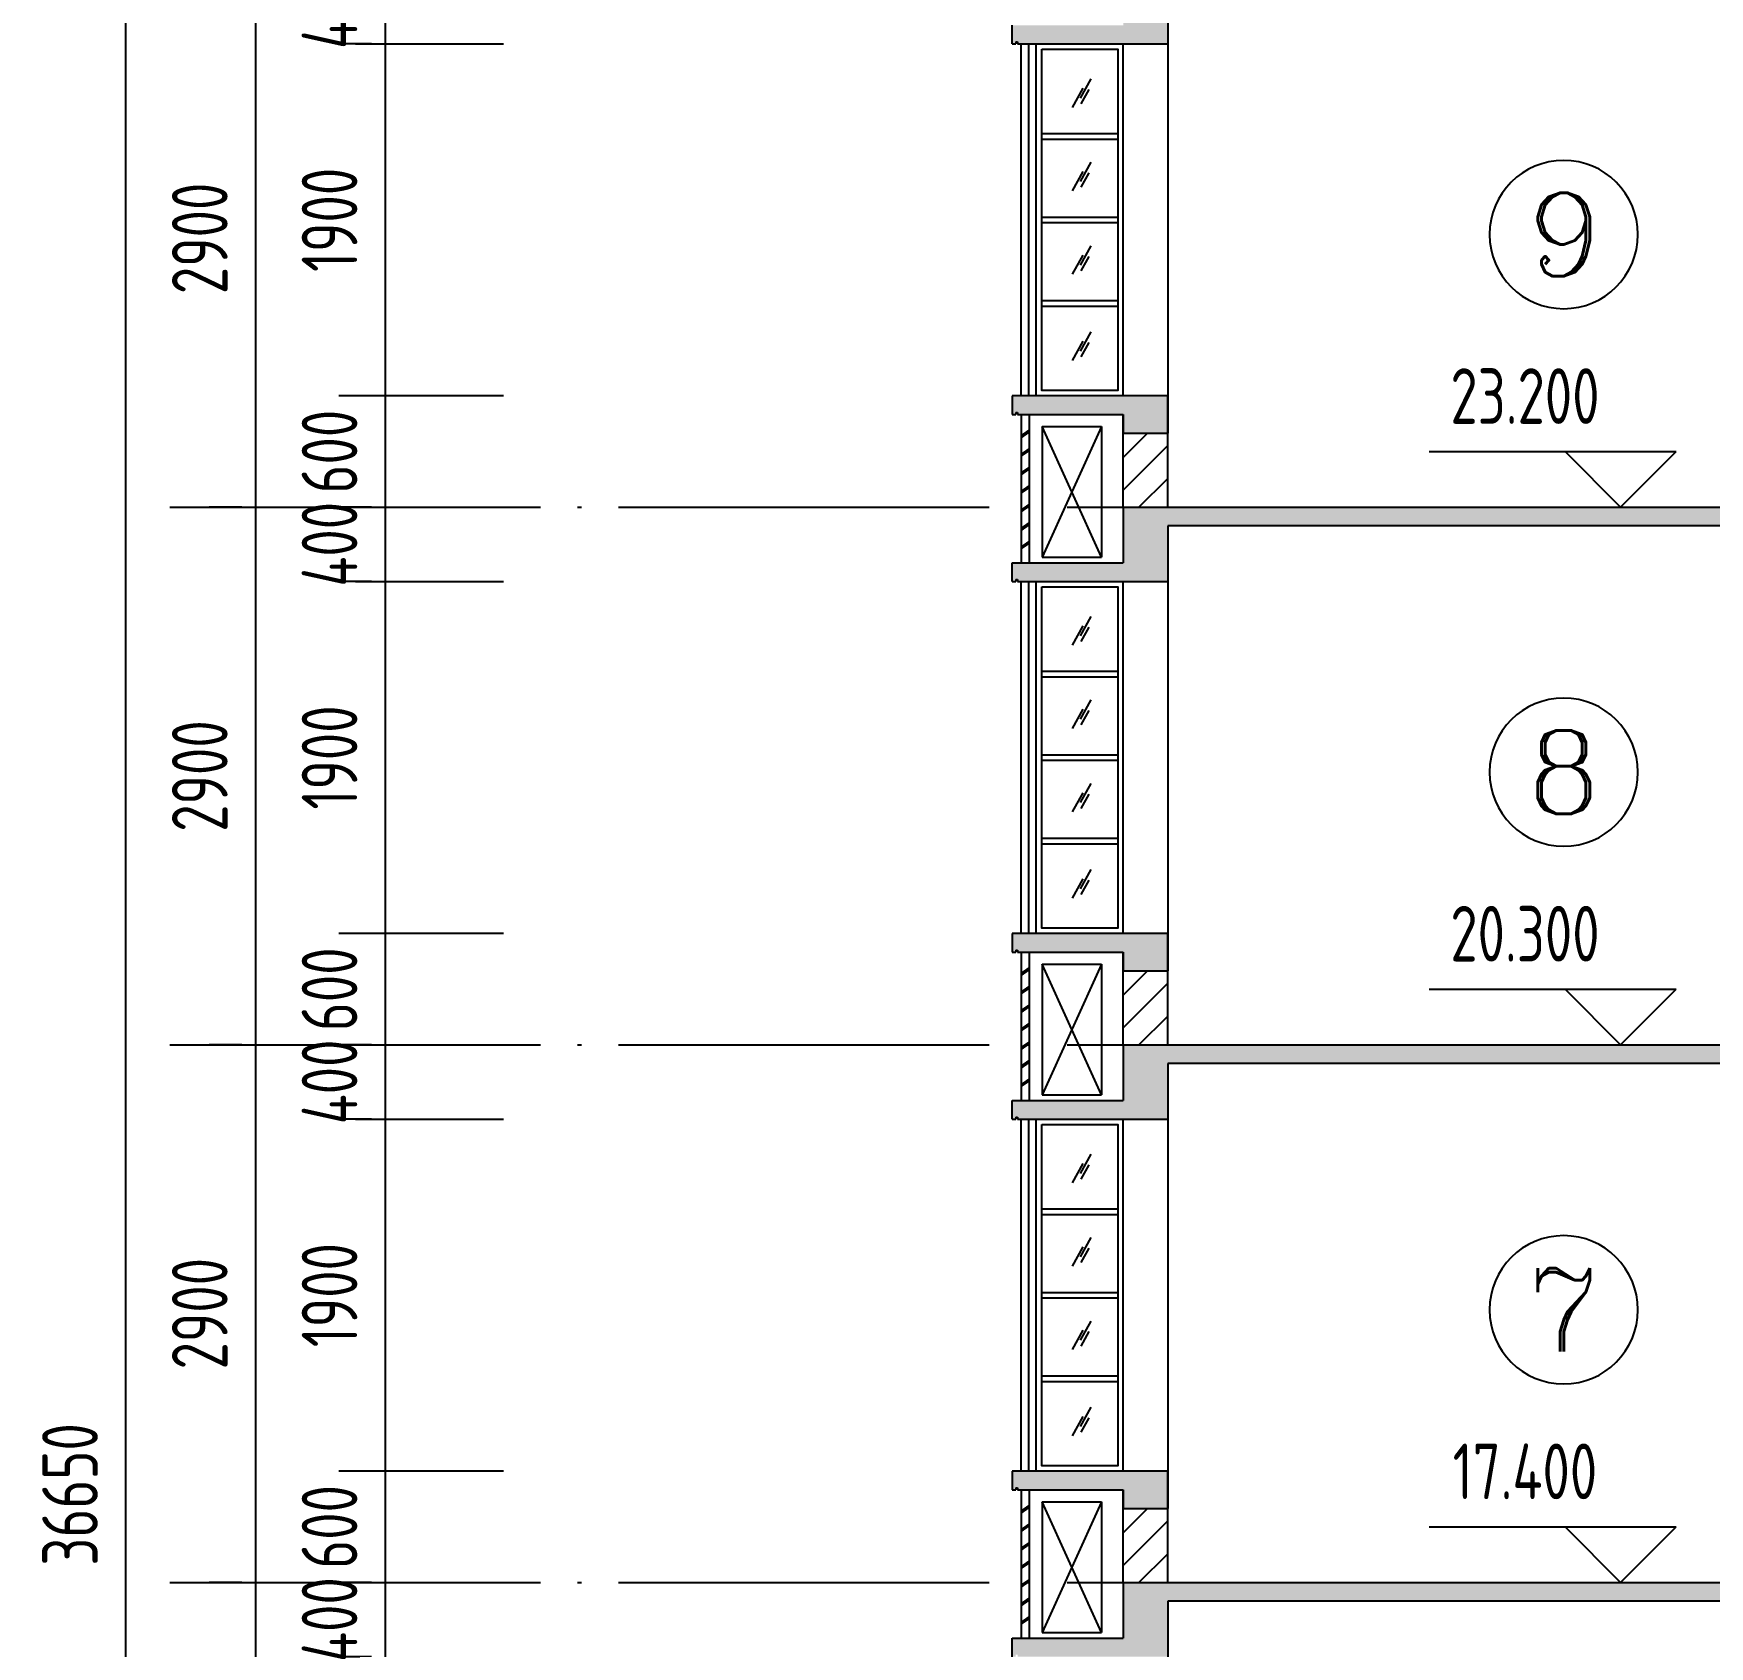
# Model space of a CAD drawing. Extents: x -726032 to 135930, y -151624 to 587044.
# Drawn here: x -376715 to -367674, y 241564 to 250264 of the extents above; entities that cross this region are included whole.
import ezdxf
from ezdxf.enums import TextEntityAlignment as Align

# ---------------------------------------------------------------- set-up
doc = ezdxf.new("R2010")
doc.units = 0
doc.header["$LTSCALE"] = 1000
doc.header["$MEASUREMENT"] = 0
doc.linetypes.add('DOTE', pattern=[2.42, 2, -0.2, 0.02, -0.2])
doc.layers.get('0').update_dxf_attribs({"linetype": 'CONTINUOUS'})
doc.layers.get('DEFPOINTS').update_dxf_attribs({"color": 1, "linetype": 'CONTINUOUS'})
for name, color, linetype in [('AXIS', 245, 'CONTINUOUS'), ('AXIS_TEXT', 7, 'CONTINUOUS'), ('DOTE', 8, 'DOTE'), ('PUB_DIM', 245, 'CONTINUOUS'), ('WALL', 255, 'CONTINUOUS')]:
    doc.layers.add(name, color=color, linetype=linetype)
doc.styles.add('COMPLEX', font='COMPLEX')
doc.styles.add('DIM_FONT', font='isocp.shx', dxfattribs={"width": 0.8})
doc.dimstyles.new('DIMN', dxfattribs={"dimtxt": 300, "dimasz": 1, "dimexe": 250, "dimexo": 300, "dimgap": 150, "dimtad": 1, "dimdec": 0, "dimzin": 0, "dimdsep": 46, "dimtxsty": 'DIM_FONT', "dimcen": 0.09, "dimclrt": 142, "dimadec": 0, "dimazin": 0, "dimtfac": 1, "dimtdec": 0, "dimtix": 1, "dimtmove": 2, "dimatfit": 3, "dimfxl": 1, "dimtolj": 1, "dimtzin": 0, "dimarcsym": 0})

# ---------------------------------------------------------------- blocks, each defined once
blk = doc.blocks.new('*D2800')
at = {"layer": 'DEFPOINTS', "color": 0, "transparency": 16777216}
for p in [(-375991.2, 260709.2), (-376217.8, 224059.2), (-375991.2, 224059.2)]:
    blk.add_point(p, dxfattribs=at)
at = {"layer": 'PUB_DIM', "color": 0, "lineweight": -2, "transparency": 16777216}
for p, q in [((-376291.2, 260709.2), (-376467.8, 260709.2)), ((-376217.8, 260708.2), (-376217.8, 224060.2)), ((-376291.2, 224059.2), (-376467.8, 224059.2))]:
    blk.add_line(p, q, dxfattribs=at)
at = {"layer": 'PUB_DIM', "color": 0, "transparency": 16777216}
for points in [[(-376217.9, 260708.2), (-376217.6, 260708.2), (-376217.8, 260709.2)], [(-376217.9, 224060.2), (-376217.6, 224060.2), (-376217.8, 224059.2)]]:
    blk.add_solid(points, dxfattribs=at)
at = {"layer": 'PUB_DIM', "color": 142, "transparency": 16777216, "insert": (-376517.8, 242384.2), "char_height": 300, "attachment_point": 5, "rotation": 90, "style": 'DIM_FONT'}
blk.add_mtext('\\A1;36650', dxfattribs=at)
blk = doc.blocks.new('_AXISO')
blk.add_circle((0, 0), 0.5)
at = {"layer": 'AXIS_TEXT', "style": 'COMPLEX', "width": 1.041667}
blk.add_attdef('A', text='', height=0.56, dxfattribs=at).set_placement((-0.25, -0.28), (0.25, -0.28), align=Align.FIT)
blk = doc.blocks.new('*D2833')
at = {"layer": 'DEFPOINTS', "color": 0, "transparency": 16777216}
for p in [(-374591.2, 250609.2), (-374817.8, 250209.2), (-374591.2, 250209.2)]:
    blk.add_point(p, dxfattribs=at)
at = {"layer": 'PUB_DIM', "color": 0, "lineweight": -2, "transparency": 16777216}
for p, q in [((-374817.8, 250610.2), (-374817.8, 250611.2)), ((-374891.2, 250609.2), (-375067.8, 250609.2)), ((-374817.8, 250609.2), (-374817.8, 250209.2)), ((-374891.2, 250209.2), (-375067.8, 250209.2)), ((-374817.8, 250208.2), (-374817.8, 250207.2))]:
    blk.add_line(p, q, dxfattribs=at)
at = {"layer": 'PUB_DIM', "color": 0, "transparency": 16777216}
for points in [[(-374817.9, 250610.2), (-374817.6, 250610.2), (-374817.8, 250609.2)], [(-374817.9, 250208.2), (-374817.6, 250208.2), (-374817.8, 250209.2)]]:
    blk.add_solid(points, dxfattribs=at)
at = {"layer": 'PUB_DIM', "color": 142, "transparency": 16777216, "insert": (-375117.8, 250409.2), "char_height": 300, "attachment_point": 5, "rotation": 90, "style": 'DIM_FONT'}
blk.add_mtext('\\A1;400', dxfattribs=at)
blk = doc.blocks.new('*D2836')
at = {"layer": 'DEFPOINTS', "color": 0, "transparency": 16777216}
for p in [(-374591.2, 247709.2), (-374817.8, 247309.2), (-374591.2, 247309.2)]:
    blk.add_point(p, dxfattribs=at)
at = {"layer": 'PUB_DIM', "color": 0, "lineweight": -2, "transparency": 16777216}
for p, q in [((-374891.2, 247709.2), (-375067.8, 247709.2)), ((-374817.8, 247710.2), (-374817.8, 247711.2)), ((-374817.8, 247709.2), (-374817.8, 247309.2)), ((-374891.2, 247309.2), (-375067.8, 247309.2)), ((-374817.8, 247308.2), (-374817.8, 247307.2))]:
    blk.add_line(p, q, dxfattribs=at)
at = {"layer": 'PUB_DIM', "color": 0, "transparency": 16777216}
for points in [[(-374817.9, 247710.2), (-374817.6, 247710.2), (-374817.8, 247709.2)], [(-374817.9, 247308.2), (-374817.6, 247308.2), (-374817.8, 247309.2)]]:
    blk.add_solid(points, dxfattribs=at)
at = {"layer": 'PUB_DIM', "color": 142, "transparency": 16777216, "insert": (-375117.8, 247509.2), "char_height": 300, "attachment_point": 5, "rotation": 90, "style": 'DIM_FONT'}
blk.add_mtext('\\A1;400', dxfattribs=at)
blk = doc.blocks.new('*D2837')
at = {"layer": 'DEFPOINTS', "color": 0, "transparency": 16777216}
for p in [(-374591.2, 248309.2), (-374817.8, 247709.2), (-374591.2, 247709.2)]:
    blk.add_point(p, dxfattribs=at)
at = {"layer": 'PUB_DIM', "color": 0, "lineweight": -2, "transparency": 16777216}
for p, q in [((-374891.2, 248309.2), (-375067.8, 248309.2)), ((-374817.8, 248310.2), (-374817.8, 248311.2)), ((-374817.8, 248309.2), (-374817.8, 247709.2)), ((-374891.2, 247709.2), (-375067.8, 247709.2)), ((-374817.8, 247708.2), (-374817.8, 247707.2))]:
    blk.add_line(p, q, dxfattribs=at)
at = {"layer": 'PUB_DIM', "color": 0, "transparency": 16777216}
for points in [[(-374817.9, 248310.2), (-374817.6, 248310.2), (-374817.8, 248309.2)], [(-374817.9, 247708.2), (-374817.6, 247708.2), (-374817.8, 247709.2)]]:
    blk.add_solid(points, dxfattribs=at)
at = {"layer": 'PUB_DIM', "color": 142, "transparency": 16777216, "insert": (-375117.8, 248009.2), "char_height": 300, "attachment_point": 5, "rotation": 90, "style": 'DIM_FONT'}
blk.add_mtext('\\A1;600', dxfattribs=at)
blk = doc.blocks.new('*D2838')
at = {"layer": 'DEFPOINTS', "color": 0, "transparency": 16777216}
for p in [(-374591.2, 250209.2), (-374817.8, 248309.2), (-374591.2, 248309.2)]:
    blk.add_point(p, dxfattribs=at)
at = {"layer": 'PUB_DIM', "color": 0, "lineweight": -2, "transparency": 16777216}
for p, q in [((-374891.2, 250209.2), (-375067.8, 250209.2)), ((-374817.8, 250208.2), (-374817.8, 248310.2)), ((-374891.2, 248309.2), (-375067.8, 248309.2))]:
    blk.add_line(p, q, dxfattribs=at)
at = {"layer": 'PUB_DIM', "color": 0, "transparency": 16777216}
for points in [[(-374817.9, 250208.2), (-374817.6, 250208.2), (-374817.8, 250209.2)], [(-374817.9, 248310.2), (-374817.6, 248310.2), (-374817.8, 248309.2)]]:
    blk.add_solid(points, dxfattribs=at)
at = {"layer": 'PUB_DIM', "color": 142, "transparency": 16777216, "insert": (-375117.8, 249259.2), "char_height": 300, "attachment_point": 5, "rotation": 90, "style": 'DIM_FONT'}
blk.add_mtext('\\A1;1900', dxfattribs=at)
blk = doc.blocks.new('*D2839')
at = {"layer": 'DEFPOINTS', "color": 0, "transparency": 16777216}
for p in [(-374591.2, 244809.2), (-374817.8, 244409.2), (-374591.2, 244409.2)]:
    blk.add_point(p, dxfattribs=at)
at = {"layer": 'PUB_DIM', "color": 0, "lineweight": -2, "transparency": 16777216}
for p, q in [((-374891.2, 244809.2), (-375067.8, 244809.2)), ((-374817.8, 244810.2), (-374817.8, 244811.2)), ((-374817.8, 244809.2), (-374817.8, 244409.2)), ((-374891.2, 244409.2), (-375067.8, 244409.2)), ((-374817.8, 244408.2), (-374817.8, 244407.2))]:
    blk.add_line(p, q, dxfattribs=at)
at = {"layer": 'PUB_DIM', "color": 0, "transparency": 16777216}
for points in [[(-374817.9, 244810.2), (-374817.6, 244810.2), (-374817.8, 244809.2)], [(-374817.9, 244408.2), (-374817.6, 244408.2), (-374817.8, 244409.2)]]:
    blk.add_solid(points, dxfattribs=at)
at = {"layer": 'PUB_DIM', "color": 142, "transparency": 16777216, "insert": (-375117.8, 244609.2), "char_height": 300, "attachment_point": 5, "rotation": 90, "style": 'DIM_FONT'}
blk.add_mtext('\\A1;400', dxfattribs=at)
blk = doc.blocks.new('*D2840')
at = {"layer": 'DEFPOINTS', "color": 0, "transparency": 16777216}
for p in [(-374591.2, 245409.2), (-374817.8, 244809.2), (-374591.2, 244809.2)]:
    blk.add_point(p, dxfattribs=at)
at = {"layer": 'PUB_DIM', "color": 0, "lineweight": -2, "transparency": 16777216}
for p, q in [((-374891.2, 245409.2), (-375067.8, 245409.2)), ((-374817.8, 245410.2), (-374817.8, 245411.2)), ((-374817.8, 245409.2), (-374817.8, 244809.2)), ((-374891.2, 244809.2), (-375067.8, 244809.2)), ((-374817.8, 244808.2), (-374817.8, 244807.2))]:
    blk.add_line(p, q, dxfattribs=at)
at = {"layer": 'PUB_DIM', "color": 0, "transparency": 16777216}
for points in [[(-374817.9, 245410.2), (-374817.6, 245410.2), (-374817.8, 245409.2)], [(-374817.9, 244808.2), (-374817.6, 244808.2), (-374817.8, 244809.2)]]:
    blk.add_solid(points, dxfattribs=at)
at = {"layer": 'PUB_DIM', "color": 142, "transparency": 16777216, "insert": (-375117.8, 245109.2), "char_height": 300, "attachment_point": 5, "rotation": 90, "style": 'DIM_FONT'}
blk.add_mtext('\\A1;600', dxfattribs=at)
blk = doc.blocks.new('*D2841')
at = {"layer": 'DEFPOINTS', "color": 0, "transparency": 16777216}
for p in [(-374591.2, 247309.2), (-374817.8, 245409.2), (-374591.2, 245409.2)]:
    blk.add_point(p, dxfattribs=at)
at = {"layer": 'PUB_DIM', "color": 0, "lineweight": -2, "transparency": 16777216}
for p, q in [((-374891.2, 247309.2), (-375067.8, 247309.2)), ((-374817.8, 247308.2), (-374817.8, 245410.2)), ((-374891.2, 245409.2), (-375067.8, 245409.2))]:
    blk.add_line(p, q, dxfattribs=at)
at = {"layer": 'PUB_DIM', "color": 0, "transparency": 16777216}
for points in [[(-374817.9, 247308.2), (-374817.6, 247308.2), (-374817.8, 247309.2)], [(-374817.9, 245410.2), (-374817.6, 245410.2), (-374817.8, 245409.2)]]:
    blk.add_solid(points, dxfattribs=at)
at = {"layer": 'PUB_DIM', "color": 142, "transparency": 16777216, "insert": (-375117.8, 246359.2), "char_height": 300, "attachment_point": 5, "rotation": 90, "style": 'DIM_FONT'}
blk.add_mtext('\\A1;1900', dxfattribs=at)
blk = doc.blocks.new('*D2843')
at = {"layer": 'DEFPOINTS', "color": 0, "transparency": 16777216}
for p in [(-375291.2, 250609.2), (-375517.8, 247709.2), (-375291.2, 247709.2)]:
    blk.add_point(p, dxfattribs=at)
at = {"layer": 'PUB_DIM', "color": 0, "lineweight": -2, "transparency": 16777216}
for p, q in [((-375591.2, 250609.2), (-375767.8, 250609.2)), ((-375517.8, 250608.2), (-375517.8, 247710.2)), ((-375591.2, 247709.2), (-375767.8, 247709.2))]:
    blk.add_line(p, q, dxfattribs=at)
at = {"layer": 'PUB_DIM', "color": 0, "transparency": 16777216}
for points in [[(-375517.9, 250608.2), (-375517.6, 250608.2), (-375517.8, 250609.2)], [(-375517.9, 247710.2), (-375517.6, 247710.2), (-375517.8, 247709.2)]]:
    blk.add_solid(points, dxfattribs=at)
at = {"layer": 'PUB_DIM', "color": 142, "transparency": 16777216, "insert": (-375817.8, 249159.2), "char_height": 300, "attachment_point": 5, "rotation": 90, "style": 'DIM_FONT'}
blk.add_mtext('\\A1;2900', dxfattribs=at)
blk = doc.blocks.new('*D2844')
at = {"layer": 'DEFPOINTS', "color": 0, "transparency": 16777216}
for p in [(-375291.2, 247709.2), (-375517.8, 244809.2), (-375291.2, 244809.2)]:
    blk.add_point(p, dxfattribs=at)
at = {"layer": 'PUB_DIM', "color": 0, "lineweight": -2, "transparency": 16777216}
for p, q in [((-375591.2, 247709.2), (-375767.8, 247709.2)), ((-375517.8, 247708.2), (-375517.8, 244810.2)), ((-375591.2, 244809.2), (-375767.8, 244809.2))]:
    blk.add_line(p, q, dxfattribs=at)
at = {"layer": 'PUB_DIM', "color": 0, "transparency": 16777216}
for points in [[(-375517.9, 247708.2), (-375517.6, 247708.2), (-375517.8, 247709.2)], [(-375517.9, 244810.2), (-375517.6, 244810.2), (-375517.8, 244809.2)]]:
    blk.add_solid(points, dxfattribs=at)
at = {"layer": 'PUB_DIM', "color": 142, "transparency": 16777216, "insert": (-375817.8, 246259.2), "char_height": 300, "attachment_point": 5, "rotation": 90, "style": 'DIM_FONT'}
blk.add_mtext('\\A1;2900', dxfattribs=at)
blk = doc.blocks.new('*D2845')
at = {"layer": 'DEFPOINTS', "color": 0, "transparency": 16777216}
for p in [(-374591.2, 241909.2), (-374817.8, 241509.2), (-374591.2, 241509.2)]:
    blk.add_point(p, dxfattribs=at)
at = {"layer": 'PUB_DIM', "color": 0, "lineweight": -2, "transparency": 16777216}
for p, q in [((-374891.2, 241909.2), (-375067.8, 241909.2)), ((-374817.8, 241910.2), (-374817.8, 241911.2)), ((-374817.8, 241909.2), (-374817.8, 241509.2)), ((-374891.2, 241509.2), (-375067.8, 241509.2)), ((-374817.8, 241508.2), (-374817.8, 241507.2))]:
    blk.add_line(p, q, dxfattribs=at)
at = {"layer": 'PUB_DIM', "color": 0, "transparency": 16777216}
for points in [[(-374817.9, 241910.2), (-374817.6, 241910.2), (-374817.8, 241909.2)], [(-374817.9, 241508.2), (-374817.6, 241508.2), (-374817.8, 241509.2)]]:
    blk.add_solid(points, dxfattribs=at)
at = {"layer": 'PUB_DIM', "color": 142, "transparency": 16777216, "insert": (-375117.8, 241709.2), "char_height": 300, "attachment_point": 5, "rotation": 90, "style": 'DIM_FONT'}
blk.add_mtext('\\A1;400', dxfattribs=at)
blk = doc.blocks.new('*D2849')
at = {"layer": 'DEFPOINTS', "color": 0, "transparency": 16777216}
for p in [(-375291.2, 241909.2), (-375517.8, 239009.2), (-375291.2, 239009.2)]:
    blk.add_point(p, dxfattribs=at)
at = {"layer": 'PUB_DIM', "color": 0, "lineweight": -2, "transparency": 16777216}
for p, q in [((-375591.2, 241909.2), (-375767.8, 241909.2)), ((-375517.8, 241908.2), (-375517.8, 239010.2)), ((-375591.2, 239009.2), (-375767.8, 239009.2))]:
    blk.add_line(p, q, dxfattribs=at)
at = {"layer": 'PUB_DIM', "color": 0, "transparency": 16777216}
for points in [[(-375517.9, 241908.2), (-375517.6, 241908.2), (-375517.8, 241909.2)], [(-375517.9, 239010.2), (-375517.6, 239010.2), (-375517.8, 239009.2)]]:
    blk.add_solid(points, dxfattribs=at)
at = {"layer": 'PUB_DIM', "color": 142, "transparency": 16777216, "insert": (-375817.8, 240459.2), "char_height": 300, "attachment_point": 5, "rotation": 90, "style": 'DIM_FONT'}
blk.add_mtext('\\A1;2900', dxfattribs=at)
blk = doc.blocks.new('*D2850')
at = {"layer": 'DEFPOINTS', "color": 0, "transparency": 16777216}
for p in [(-374591.2, 242509.2), (-374817.8, 241909.2), (-374591.2, 241909.2)]:
    blk.add_point(p, dxfattribs=at)
at = {"layer": 'PUB_DIM', "color": 0, "lineweight": -2, "transparency": 16777216}
for p, q in [((-374891.2, 242509.2), (-375067.8, 242509.2)), ((-374817.8, 242510.2), (-374817.8, 242511.2)), ((-374817.8, 242509.2), (-374817.8, 241909.2)), ((-374891.2, 241909.2), (-375067.8, 241909.2)), ((-374817.8, 241908.2), (-374817.8, 241907.2))]:
    blk.add_line(p, q, dxfattribs=at)
at = {"layer": 'PUB_DIM', "color": 0, "transparency": 16777216}
for points in [[(-374817.9, 242510.2), (-374817.6, 242510.2), (-374817.8, 242509.2)], [(-374817.9, 241908.2), (-374817.6, 241908.2), (-374817.8, 241909.2)]]:
    blk.add_solid(points, dxfattribs=at)
at = {"layer": 'PUB_DIM', "color": 142, "transparency": 16777216, "insert": (-375117.8, 242209.2), "char_height": 300, "attachment_point": 5, "rotation": 90, "style": 'DIM_FONT'}
blk.add_mtext('\\A1;600', dxfattribs=at)
blk = doc.blocks.new('*D2851')
at = {"layer": 'DEFPOINTS', "color": 0, "transparency": 16777216}
for p in [(-374591.2, 244409.2), (-374817.8, 242509.2), (-374591.2, 242509.2)]:
    blk.add_point(p, dxfattribs=at)
at = {"layer": 'PUB_DIM', "color": 0, "lineweight": -2, "transparency": 16777216}
for p, q in [((-374891.2, 244409.2), (-375067.8, 244409.2)), ((-374817.8, 244408.2), (-374817.8, 242510.2)), ((-374891.2, 242509.2), (-375067.8, 242509.2))]:
    blk.add_line(p, q, dxfattribs=at)
at = {"layer": 'PUB_DIM', "color": 0, "transparency": 16777216}
for points in [[(-374817.9, 244408.2), (-374817.6, 244408.2), (-374817.8, 244409.2)], [(-374817.9, 242510.2), (-374817.6, 242510.2), (-374817.8, 242509.2)]]:
    blk.add_solid(points, dxfattribs=at)
at = {"layer": 'PUB_DIM', "color": 142, "transparency": 16777216, "insert": (-375117.8, 243459.2), "char_height": 300, "attachment_point": 5, "rotation": 90, "style": 'DIM_FONT'}
blk.add_mtext('\\A1;1900', dxfattribs=at)
blk = doc.blocks.new('*D2852')
at = {"layer": 'DEFPOINTS', "color": 0, "transparency": 16777216}
for p in [(-375291.2, 244809.2), (-375517.8, 241909.2), (-375291.2, 241909.2)]:
    blk.add_point(p, dxfattribs=at)
at = {"layer": 'PUB_DIM', "color": 0, "lineweight": -2, "transparency": 16777216}
for p, q in [((-375591.2, 244809.2), (-375767.8, 244809.2)), ((-375517.8, 244808.2), (-375517.8, 241910.2)), ((-375591.2, 241909.2), (-375767.8, 241909.2))]:
    blk.add_line(p, q, dxfattribs=at)
at = {"layer": 'PUB_DIM', "color": 0, "transparency": 16777216}
for points in [[(-375517.9, 244808.2), (-375517.6, 244808.2), (-375517.8, 244809.2)], [(-375517.9, 241910.2), (-375517.6, 241910.2), (-375517.8, 241909.2)]]:
    blk.add_solid(points, dxfattribs=at)
at = {"layer": 'PUB_DIM', "color": 142, "transparency": 16777216, "insert": (-375817.8, 243359.2), "char_height": 300, "attachment_point": 5, "rotation": 90, "style": 'DIM_FONT'}
blk.add_mtext('\\A1;2900', dxfattribs=at)

msp = doc.modelspace()

# ---------------------------------------------------------------- hatches: boundary and pattern name
h = msp.add_hatch(color=256)
h.paths.add_polyline_path([(-357116.1, 250609.2), (-370836.1, 250609.2), (-370836.1, 250309.2), (-371436.1, 250309.2), (-371436.1, 250209.2), (-371416.1, 250209.2), (-371416.1, 250219.2), (-371406.1, 250219.2), (-371406.1, 250209.2), (-370596.1, 250209.2), (-370596.1, 250509.2), (-357236.1, 250509.2), (-357236.1, 250209.1), (-357116.1, 250209.1)])
h.paths.add_polyline_path([(-356396.1, 250309.1), (-356996.1, 250309.1), (-356996.1, 250609.2), (-357116.1, 250609.2), (-357116.1, 250209.1), (-356426.1, 250209.1), (-356426.1, 250219.1), (-356416.1, 250219.1), (-356416.1, 250209.1), (-356396.1, 250209.1)])
for points in [[(-371436.1, 248304.5), (-371436.1, 248204.5), (-371416.1, 248204.5), (-371416.1, 248214.5), (-371406.1, 248214.5), (-371406.1, 248204.5), (-370836.1, 248204.5), (-370836.1, 248104.5), (-370596.1, 248104.5), (-370596.1, 248304.5)], [(-371436.1, 245404.5), (-371436.1, 245304.5), (-371416.1, 245304.5), (-371416.1, 245314.5), (-371406.1, 245314.5), (-371406.1, 245304.5), (-370836.1, 245304.5), (-370836.1, 245204.5), (-370596.1, 245204.5), (-370596.1, 245404.5)], [(-371436.1, 242504.5), (-371436.1, 242404.5), (-371416.1, 242404.5), (-371416.1, 242414.5), (-371406.1, 242414.5), (-371406.1, 242404.5), (-370836.1, 242404.5), (-370836.1, 242304.5), (-370596.1, 242304.5), (-370596.1, 242504.5)]]:
    msp.add_hatch(color=256).paths.add_polyline_path(points)
h = msp.add_hatch()
h.set_pattern_fill('ANSI31', color=136, scale=1000, style=0)
h.set_pattern_definition([(45, (-700618.32, 256899.96), (-88.38835, 88.38835), [])])
h.paths.add_polyline_path([(-370596.1, 248109.2), (-370716.1, 248109.2), (-370716.1, 247709.2), (-370596.1, 247709.2)])
h.paths.add_polyline_path([(-370716.1, 248109.2), (-370836.1, 248109.2), (-370836.1, 247709.2), (-370716.1, 247709.2)])
h = msp.add_hatch(color=256)
h.paths.add_polyline_path([(-357116.1, 247709.2), (-370836.1, 247709.2), (-370836.1, 247409.2), (-371436.1, 247409.2), (-371436.1, 247309.2), (-371416.1, 247309.2), (-371416.1, 247319.2), (-371406.1, 247319.2), (-371406.1, 247309.2), (-370596.1, 247309.2), (-370596.1, 247609.2), (-357236.1, 247609.2), (-357236.1, 247309.1), (-357116.1, 247309.1)])
h.paths.add_polyline_path([(-356396.1, 247409.1), (-356996.1, 247409.1), (-356996.1, 247709.2), (-357116.1, 247709.2), (-357116.1, 247309.1), (-356426.1, 247309.1), (-356426.1, 247319.1), (-356416.1, 247319.1), (-356416.1, 247309.1), (-356396.1, 247309.1)])
h = msp.add_hatch()
h.set_pattern_fill('ANSI31', color=136, scale=1000, style=0)
h.set_pattern_definition([(45, (-700618.32, 253999.96), (-88.38835, 88.38835), [])])
h.paths.add_polyline_path([(-370596.1, 245209.2), (-370716.1, 245209.2), (-370716.1, 244809.2), (-370596.1, 244809.2)])
h.paths.add_polyline_path([(-370716.1, 245209.2), (-370836.1, 245209.2), (-370836.1, 244809.2), (-370716.1, 244809.2)])
h = msp.add_hatch(color=256)
h.paths.add_polyline_path([(-357116.1, 244809.2), (-370836.1, 244809.2), (-370836.1, 244509.2), (-371436.1, 244509.2), (-371436.1, 244409.2), (-371416.1, 244409.2), (-371416.1, 244419.2), (-371406.1, 244419.2), (-371406.1, 244409.2), (-370596.1, 244409.2), (-370596.1, 244709.2), (-357236.1, 244709.2), (-357236.1, 244409.1), (-357116.1, 244409.1)])
h.paths.add_polyline_path([(-356396.1, 244509.1), (-356996.1, 244509.1), (-356996.1, 244809.2), (-357116.1, 244809.2), (-357116.1, 244409.1), (-356426.1, 244409.1), (-356426.1, 244419.1), (-356416.1, 244419.1), (-356416.1, 244409.1), (-356396.1, 244409.1)])
h = msp.add_hatch()
h.set_pattern_fill('ANSI31', color=136, scale=1000, style=0)
h.set_pattern_definition([(45, (-700618.32, 251099.96), (-88.38835, 88.38835), [])])
h.paths.add_polyline_path([(-370596.1, 242309.2), (-370716.1, 242309.2), (-370716.1, 241909.2), (-370596.1, 241909.2)])
h.paths.add_polyline_path([(-370716.1, 242309.2), (-370836.1, 242309.2), (-370836.1, 241909.2), (-370716.1, 241909.2)])
h = msp.add_hatch(color=256)
h.paths.add_polyline_path([(-357116.1, 241909.2), (-370836.1, 241909.2), (-370836.1, 241609.2), (-371436.1, 241609.2), (-371436.1, 241509.2), (-371416.1, 241509.2), (-371416.1, 241519.2), (-371406.1, 241519.2), (-371406.1, 241509.2), (-370596.1, 241509.2), (-370596.1, 241809.2), (-357236.1, 241809.2), (-357236.1, 241509.1), (-357116.1, 241509.1)])
h.paths.add_polyline_path([(-356396.1, 241609.1), (-356996.1, 241609.1), (-356996.1, 241909.2), (-357116.1, 241909.2), (-357116.1, 241509.1), (-356426.1, 241509.1), (-356426.1, 241519.1), (-356416.1, 241519.1), (-356416.1, 241509.1), (-356396.1, 241509.1)])

# ---------------------------------------------------------------- linework, layer by layer
for p, q in [((-370596.1, 250509.2), (-370596.1, 248109.2)), ((-371436.1, 250209.2), (-371436.1, 250309.2)), ((-371436.1, 250209.2), (-371416.1, 250209.2)), ((-371416.1, 250219.2), (-371406.1, 250219.2)), ((-371416.1, 250219.2), (-371416.1, 250209.2)), ((-371406.1, 250219.2), (-371406.1, 250209.2)), ((-370836.1, 248309.2), (-370836.1, 250209.2)), ((-371436.1, 248309.2), (-371436.1, 248209.2)), ((-370596.1, 248309.2), (-371436.1, 248309.2)), ((-371436.1, 248209.2), (-371416.1, 248209.2)), ((-371416.1, 248219.2), (-371406.1, 248219.2)), ((-371416.1, 248219.2), (-371416.1, 248209.2)), ((-371406.1, 248219.2), (-371406.1, 248209.2)), ((-371406.1, 248209.2), (-370836.1, 248209.2)), ((-370836.1, 248209.2), (-370836.1, 248109.2)), ((-370836.1, 248109.2), (-370596.1, 248109.2)), ((-370836.1, 247709.2), (-370836.1, 247409.2)), ((-357236.6, 247609.2), (-370596.1, 247609.2)), ((-370596.1, 247609.2), (-370596.1, 245209.2)), ((-371436.1, 247309.2), (-371436.1, 247409.2)), ((-371436.1, 247409.2), (-370836.1, 247409.2)), ((-371436.1, 247309.2), (-371416.1, 247309.2)), ((-371416.1, 247319.2), (-371406.1, 247319.2)), ((-371416.1, 247319.2), (-371416.1, 247309.2)), ((-371406.1, 247319.2), (-371406.1, 247309.2)), ((-370836.1, 245409.2), (-370836.1, 247309.2)), ((-371436.1, 245409.2), (-371436.1, 245309.2)), ((-370596.1, 245409.2), (-371436.1, 245409.2)), ((-371436.1, 245309.2), (-371416.1, 245309.2)), ((-371416.1, 245319.2), (-371406.1, 245319.2)), ((-371416.1, 245319.2), (-371416.1, 245309.2)), ((-371406.1, 245319.2), (-371406.1, 245309.2)), ((-371406.1, 245309.2), (-370836.1, 245309.2)), ((-370836.1, 245309.2), (-370836.1, 245209.2)), ((-370836.1, 245209.2), (-370596.1, 245209.2)), ((-370836.1, 244809.2), (-370836.1, 244509.2)), ((-357236.6, 244709.2), (-370596.1, 244709.2)), ((-370596.1, 244709.2), (-370596.1, 242309.2)), ((-371436.1, 244409.2), (-371436.1, 244509.2)), ((-371436.1, 244509.2), (-370836.1, 244509.2)), ((-371436.1, 244409.2), (-371416.1, 244409.2)), ((-371416.1, 244419.2), (-371406.1, 244419.2)), ((-371416.1, 244419.2), (-371416.1, 244409.2)), ((-371406.1, 244419.2), (-371406.1, 244409.2)), ((-370836.1, 242509.2), (-370836.1, 244409.2)), ((-371436.1, 242509.2), (-371436.1, 242409.2)), ((-370596.1, 242509.2), (-371436.1, 242509.2)), ((-371436.1, 242409.2), (-371416.1, 242409.2)), ((-371416.1, 242419.2), (-371406.1, 242419.2)), ((-371416.1, 242419.2), (-371416.1, 242409.2)), ((-371406.1, 242419.2), (-371406.1, 242409.2)), ((-371406.1, 242409.2), (-370836.1, 242409.2)), ((-370836.1, 242409.2), (-370836.1, 242309.2)), ((-370836.1, 242309.2), (-370596.1, 242309.2)), ((-370836.1, 241909.2), (-370836.1, 241609.2)), ((-370596.1, 241809.2), (-370596.1, 239409.2)), ((-371436.1, 241509.2), (-371436.1, 241609.2)), ((-371436.1, 241609.2), (-370836.1, 241609.2))]:
    msp.add_line(p, q)
at = {"color": 0}
for p, q in [((-371406.1, 250209.2), (-370596.1, 250209.2)), ((-371406.1, 247309.2), (-370596.1, 247309.2)), ((-371406.1, 244409.2), (-370596.1, 244409.2))]:
    msp.add_line(p, q, dxfattribs=at)
at = {"color": 2}
for p, q in [((-371386.1, 248309.2), (-371386.1, 250209.2)), ((-371346.1, 248309.2), (-371346.1, 250209.2)), ((-371306.1, 248309.2), (-371306.1, 250209.2)), ((-371386.1, 245409.2), (-371386.1, 247309.2)), ((-371346.1, 245409.2), (-371346.1, 247309.2)), ((-371306.1, 245409.2), (-371306.1, 247309.2)), ((-371386.1, 242509.2), (-371386.1, 244409.2)), ((-371346.1, 242509.2), (-371346.1, 244409.2)), ((-371306.1, 242509.2), (-371306.1, 244409.2))]:
    msp.add_line(p, q, dxfattribs=at)
at = {"color": 146}
for p, q in [((-371011, 250019.6), (-371068.8, 249915.6)), ((-371053.4, 249969.5), (-371111.2, 249865.6)), ((-371021.8, 249962.3), (-371064.9, 249884.8)), ((-371276.1, 249724.2), (-370866.1, 249724.2)), ((-371276.1, 249694.2), (-370866.1, 249694.2)), ((-371011, 249569.6), (-371068.8, 249465.6)), ((-371053.4, 249519.5), (-371111.2, 249415.6)), ((-371021.8, 249512.3), (-371064.9, 249434.8)), ((-371276.1, 249274.2), (-370866.1, 249274.2)), ((-371276.1, 249244.2), (-370866.1, 249244.2)), ((-371011, 249119.6), (-371068.8, 249015.6)), ((-371053.4, 249069.5), (-371111.2, 248965.6)), ((-371021.8, 249062.3), (-371064.9, 248984.8)), ((-371276.1, 248824.2), (-370866.1, 248824.2)), ((-371276.1, 248794.2), (-370866.1, 248794.2)), ((-371011, 248654.6), (-371068.8, 248550.6)), ((-371053.4, 248604.5), (-371111.2, 248500.6)), ((-371021.8, 248597.3), (-371064.9, 248519.8)), ((-371011, 247119.6), (-371068.8, 247015.6)), ((-371053.4, 247069.5), (-371111.2, 246965.6)), ((-371021.8, 247062.3), (-371064.9, 246984.8)), ((-371276.1, 246824.2), (-370866.1, 246824.2)), ((-371276.1, 246794.2), (-370866.1, 246794.2)), ((-371011, 246669.6), (-371068.8, 246565.6)), ((-371053.4, 246619.5), (-371111.2, 246515.6)), ((-371021.8, 246612.3), (-371064.9, 246534.8)), ((-371276.1, 246374.2), (-370866.1, 246374.2)), ((-371276.1, 246344.2), (-370866.1, 246344.2)), ((-371011, 246219.6), (-371068.8, 246115.6)), ((-371053.4, 246169.5), (-371111.2, 246065.6)), ((-371021.8, 246162.3), (-371064.9, 246084.8)), ((-371276.1, 245924.2), (-370866.1, 245924.2)), ((-371276.1, 245894.2), (-370866.1, 245894.2)), ((-371011, 245754.6), (-371068.8, 245650.6)), ((-371053.4, 245704.5), (-371111.2, 245600.6)), ((-371021.8, 245697.3), (-371064.9, 245619.8)), ((-371011, 244219.6), (-371068.8, 244115.6)), ((-371053.4, 244169.5), (-371111.2, 244065.6)), ((-371021.8, 244162.3), (-371064.9, 244084.8)), ((-371276.1, 243924.2), (-370866.1, 243924.2)), ((-371276.1, 243894.2), (-370866.1, 243894.2)), ((-371011, 243769.6), (-371068.8, 243665.6)), ((-371053.4, 243719.5), (-371111.2, 243615.6)), ((-371021.8, 243712.3), (-371064.9, 243634.8)), ((-371276.1, 243474.2), (-370866.1, 243474.2)), ((-371276.1, 243444.2), (-370866.1, 243444.2)), ((-371011, 243319.6), (-371068.8, 243215.6)), ((-371053.4, 243269.5), (-371111.2, 243165.6)), ((-371021.8, 243262.3), (-371064.9, 243184.8)), ((-371276.1, 243024.2), (-370866.1, 243024.2)), ((-371276.1, 242994.2), (-370866.1, 242994.2)), ((-371011, 242854.6), (-371068.8, 242750.6)), ((-371053.4, 242804.5), (-371111.2, 242700.6)), ((-371021.8, 242797.3), (-371064.9, 242719.8))]:
    msp.add_line(p, q, dxfattribs=at)
at = {"color": 136}
for p, q in [((-371386.1, 248209.2), (-371386.1, 247409.2)), ((-371342.9, 248209.2), (-371342.9, 247409.2)), ((-371386.1, 248094.1), (-371342.9, 248124.1)), ((-371386.1, 248084.1), (-371342.9, 248114.1)), ((-371272.9, 248144), (-370952.9, 248144)), ((-370952.9, 248144), (-371272.9, 247440.2)), ((-370952.9, 247440.2), (-371272.9, 248144)), ((-371272.9, 248144), (-371272.9, 247440.2)), ((-370952.9, 248144), (-370952.9, 247440.2)), ((-371386.1, 247994.1), (-371342.9, 248024.1)), ((-371386.1, 247984.1), (-371342.9, 248014.1)), ((-371386.1, 247894.1), (-371342.9, 247924.1)), ((-371386.1, 247884.1), (-371342.9, 247914.1)), ((-371386.1, 247794.1), (-371342.9, 247824.1)), ((-371386.1, 247784.1), (-371342.9, 247814.1)), ((-371386.1, 247694.1), (-371342.9, 247724.1)), ((-371386.1, 247684.1), (-371342.9, 247714.1)), ((-370836.1, 247709.2), (-356396.1, 247709.2)), ((-371386.1, 247594.1), (-371342.9, 247624.1)), ((-371386.1, 247584.1), (-371342.9, 247614.1)), ((-371386.1, 247494.1), (-371342.9, 247524.1)), ((-371386.1, 247484.1), (-371342.9, 247514.1)), ((-371272.9, 247440.2), (-370952.9, 247440.2)), ((-371386.1, 245309.2), (-371386.1, 244509.2)), ((-371342.9, 245309.2), (-371342.9, 244509.2)), ((-371386.1, 245194.1), (-371342.9, 245224.1)), ((-371386.1, 245184.1), (-371342.9, 245214.1)), ((-371272.9, 245244), (-370952.9, 245244)), ((-370952.9, 245244), (-371272.9, 244540.2)), ((-370952.9, 244540.2), (-371272.9, 245244)), ((-371272.9, 245244), (-371272.9, 244540.2)), ((-370952.9, 245244), (-370952.9, 244540.2)), ((-371386.1, 245094.1), (-371342.9, 245124.1)), ((-371386.1, 245084.1), (-371342.9, 245114.1)), ((-371386.1, 244994.1), (-371342.9, 245024.1)), ((-371386.1, 244984.1), (-371342.9, 245014.1)), ((-371386.1, 244894.1), (-371342.9, 244924.1)), ((-371386.1, 244884.1), (-371342.9, 244914.1)), ((-371386.1, 244794.1), (-371342.9, 244824.1)), ((-371386.1, 244784.1), (-371342.9, 244814.1)), ((-370836.1, 244809.2), (-356396.1, 244809.2)), ((-371386.1, 244694.1), (-371342.9, 244724.1)), ((-371386.1, 244684.1), (-371342.9, 244714.1)), ((-371386.1, 244594.1), (-371342.9, 244624.1)), ((-371386.1, 244584.1), (-371342.9, 244614.1)), ((-371272.9, 244540.2), (-370952.9, 244540.2)), ((-371386.1, 242409.2), (-371386.1, 241609.2)), ((-371342.9, 242409.2), (-371342.9, 241609.2)), ((-371386.1, 242294.1), (-371342.9, 242324.1)), ((-371386.1, 242284.1), (-371342.9, 242314.1)), ((-371272.9, 242344), (-370952.9, 242344)), ((-370952.9, 242344), (-371272.9, 241640.2)), ((-370952.9, 241640.2), (-371272.9, 242344)), ((-371272.9, 242344), (-371272.9, 241640.2)), ((-370952.9, 242344), (-370952.9, 241640.2)), ((-371386.1, 242194.1), (-371342.9, 242224.1)), ((-371386.1, 242184.1), (-371342.9, 242214.1)), ((-371386.1, 242094.1), (-371342.9, 242124.1)), ((-371386.1, 242084.1), (-371342.9, 242114.1)), ((-371386.1, 241994.1), (-371342.9, 242024.1)), ((-371386.1, 241984.1), (-371342.9, 242014.1)), ((-371386.1, 241894.1), (-371342.9, 241924.1)), ((-371386.1, 241884.1), (-371342.9, 241914.1)), ((-370836.1, 241909.2), (-356396.1, 241909.2)), ((-371386.1, 241794.1), (-371342.9, 241824.1)), ((-371386.1, 241784.1), (-371342.9, 241814.1)), ((-357236.6, 241809.2), (-370596.1, 241809.2)), ((-371386.1, 241694.1), (-371342.9, 241724.1)), ((-371386.1, 241684.1), (-371342.9, 241714.1)), ((-371272.9, 241640.2), (-370952.9, 241640.2))]:
    msp.add_line(p, q, dxfattribs=at)
for points in [[(-371276.1, 250179.2), (-370866.1, 250179.2), (-370866.1, 248339.2), (-371276.1, 248339.2)], [(-371276.1, 247279.2), (-370866.1, 247279.2), (-370866.1, 245439.2), (-371276.1, 245439.2)], [(-371276.1, 244379.2), (-370866.1, 244379.2), (-370866.1, 242539.2), (-371276.1, 242539.2)]]:
    msp.add_lwpolyline(points, close=True, dxfattribs=at)
at = {"layer": 'DOTE'}
for p, q in [((-375979.5, 247709.2), (-354529.8, 247709.2)), ((-375979.5, 244809.2), (-354529.8, 244809.2)), ((-375979.5, 241909.2), (-354529.8, 241909.2))]:
    msp.add_line(p, q, dxfattribs=at)
at = {"layer": 'PUB_DIM'}
for p, q in [((-374977.4, 250209.2), (-374179.7, 250209.2)), ((-374179.7, 248309.2), (-374977.4, 248309.2)), ((-369185.4, 248009.2), (-367853.2, 248009.2)), ((-368453.2, 248009.2), (-368153.2, 247709.2)), ((-368153.2, 247709.2), (-367853.2, 248009.2)), ((-375677.4, 247709.2), (-374179.7, 247709.2)), ((-374977.4, 247309.2), (-374179.7, 247309.2)), ((-374179.7, 245409.2), (-374977.4, 245409.2)), ((-369185.4, 245109.2), (-367853.2, 245109.2)), ((-368453.2, 245109.2), (-368153.2, 244809.2)), ((-368153.2, 244809.2), (-367853.2, 245109.2)), ((-375677.4, 244809.2), (-374179.7, 244809.2)), ((-374977.4, 244409.2), (-374179.7, 244409.2)), ((-374179.7, 242509.2), (-374977.4, 242509.2)), ((-369185.4, 242209.2), (-367853.2, 242209.2)), ((-368453.2, 242209.2), (-368153.2, 241909.2)), ((-368153.2, 241909.2), (-367853.2, 242209.2)), ((-375677.4, 241909.2), (-374179.7, 241909.2))]:
    msp.add_line(p, q, dxfattribs=at)
at = {"layer": 'WALL'}
for p, q in [((-370596.1, 247709.2), (-370596.1, 248309.2)), ((-370836.1, 247709.2), (-370836.1, 248209.2)), ((-370596.1, 244809.2), (-370596.1, 245409.2)), ((-370836.1, 244809.2), (-370836.1, 245309.2)), ((-370596.1, 241909.2), (-370596.1, 242509.2)), ((-370836.1, 241909.2), (-370836.1, 242409.2))]:
    msp.add_line(p, q, dxfattribs=at)

# ---------------------------------------------------------------- block references
at = {"layer": 'AXIS', "color": 144}
ref = msp.add_blockref('_AXISO', (-368460, 249180.1), dxfattribs=dict(at, xscale=-800, yscale=800, zscale=800))
ref.add_attrib('A', '9', dxfattribs={"layer": 'AXIS_TEXT', "height": 448, "style": 'COMPLEX', "width": 1.339286}).set_placement((-368660, 248956.1), (-368260, 248956.1), align=Align.FIT)
ref = msp.add_blockref('_AXISO', (-368460, 246280.1), dxfattribs=dict(at, xscale=-800, yscale=800, zscale=800))
ref.add_attrib('A', '8', dxfattribs={"layer": 'AXIS_TEXT', "height": 448, "style": 'COMPLEX', "width": 1.339286}).set_placement((-368660, 246056.1), (-368260, 246056.1), align=Align.FIT)
ref = msp.add_blockref('_AXISO', (-368460, 243380.1), dxfattribs=dict(at, xscale=-800, yscale=800, zscale=800))
ref.add_attrib('A', '7', dxfattribs={"layer": 'AXIS_TEXT', "height": 448, "style": 'COMPLEX', "width": 1.339286}).set_placement((-368660, 243156.1), (-368260, 243156.1), align=Align.FIT)

# ---------------------------------------------------------------- texts
at = {"layer": 'PUB_DIM', "style": 'DIM_FONT', "width": 0.8}
for s, p in [('23.200', (-368669.3, 248309.2)), ('20.300', (-368669.3, 245409.2)), ('17.400', (-368669.3, 242509.2))]:
    msp.add_text(s, height=300, dxfattribs=at).set_placement(p, align=Align.MIDDLE)

# ---------------------------------------------------------------- dimensions: what is measured, and where the dimension line sits
at = {"layer": 'PUB_DIM'}
for p1, p2, picture, middle in [((-375991.2, 260709.2), (-375991.2, 224059.2), '*D2800', (-376517.8, 242384.2)), ((-374591.2, 250609.2), (-374591.2, 250209.2), '*D2833', (-375117.8, 250409.2)), ((-375291.2, 250609.2), (-375291.2, 247709.2), '*D2843', (-375817.8, 249159.2)), ((-374591.2, 250209.2), (-374591.2, 248309.2), '*D2838', (-375117.8, 249259.2)), ((-374591.2, 248309.2), (-374591.2, 247709.2), '*D2837', (-375117.8, 248009.2)), ((-374591.2, 247709.2), (-374591.2, 247309.2), '*D2836', (-375117.8, 247509.2)), ((-375291.2, 247709.2), (-375291.2, 244809.2), '*D2844', (-375817.8, 246259.2)), ((-374591.2, 247309.2), (-374591.2, 245409.2), '*D2841', (-375117.8, 246359.2)), ((-374591.2, 245409.2), (-374591.2, 244809.2), '*D2840', (-375117.8, 245109.2)), ((-374591.2, 244809.2), (-374591.2, 244409.2), '*D2839', (-375117.8, 244609.2)), ((-375291.2, 244809.2), (-375291.2, 241909.2), '*D2852', (-375817.8, 243359.2)), ((-374591.2, 244409.2), (-374591.2, 242509.2), '*D2851', (-375117.8, 243459.2)), ((-374591.2, 242509.2), (-374591.2, 241909.2), '*D2850', (-375117.8, 242209.2)), ((-374591.2, 241909.2), (-374591.2, 241509.2), '*D2845', (-375117.8, 241709.2)), ((-375291.2, 241909.2), (-375291.2, 239009.2), '*D2849', (-375817.8, 240459.2))]:
    dim = msp.add_aligned_dim(p1=p1, p2=p2, distance=-226.6, dimstyle='DIMN', dxfattribs=at)
    dim.commit()
    dim.dimension.update_dxf_attribs({"geometry": picture, "text_midpoint": middle})

doc.saveas('drawing.dxf')
